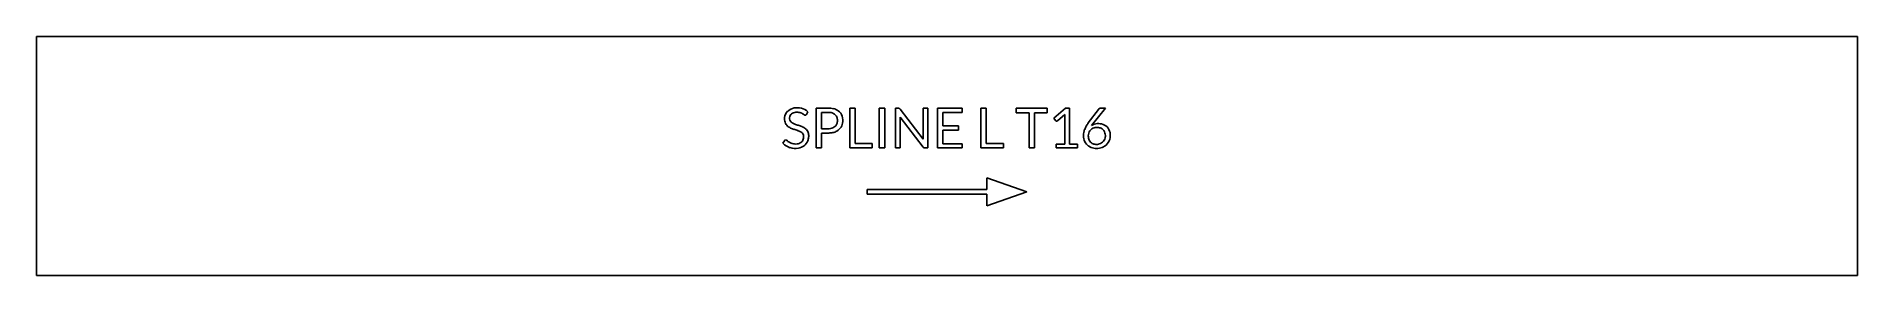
# Model space of a CAD drawing. Header units: millimetres. Extents: x 0 to 152, y 0 to 20.
import ezdxf

# ---------------------------------------------------------------- set-up
doc = ezdxf.new("R2010")
doc.units = ezdxf.units.MM
doc.layers.add('LABEL', color=7, linetype='Continuous')
doc.layers.add('OUTLINE', color=7, linetype='Continuous')

msp = doc.modelspace()

# ---------------------------------------------------------------- linework, layer by layer
at = {"layer": 'LABEL'}
for p, q in [((64.29, 13.48), (64.4, 13.69)), ((65.09, 10.67), (65.09, 14)), ((65.09, 14), (66.08, 14)), ((67.89, 10.67), (67.89, 14)), ((67.89, 14), (68.34, 14)), ((68.34, 14), (68.34, 11.05)), ((70.36, 10.67), (70.36, 14)), ((70.36, 14), (70.82, 14)), ((70.82, 14), (70.82, 10.67)), ((71.71, 10.67), (71.71, 14)), ((71.71, 14), (71.94, 14)), ((72.1, 13.92), (74.03, 11.41)), ((74.02, 11.64), (74.02, 14)), ((74.02, 14), (74.41, 14)), ((74.41, 14), (74.41, 10.67)), ((75.23, 10.67), (75.23, 14)), ((75.23, 14), (77.28, 14)), ((77.28, 14), (77.28, 13.63)), ((78.83, 10.67), (78.83, 14)), ((78.83, 14), (79.28, 14)), ((79.28, 14), (79.28, 11.05)), ((81.78, 13.62), (81.78, 14)), ((81.78, 14), (84.39, 14)), ((84.39, 14), (84.39, 13.62)), ((84.93, 13.15), (85.92, 14.01)), ((85.92, 14.01), (86.25, 14.01)), ((86.25, 14.01), (86.25, 10.98)), ((87.81, 12.76), (88.66, 13.9)), ((89.25, 14), (88.09, 12.54)), ((88.88, 14), (89.25, 14)), ((66.08, 13.64), (65.54, 13.64)), ((65.54, 13.64), (65.54, 12.27)), ((65.54, 12.27), (66.08, 12.27)), ((74.02, 10.75), (72.1, 13.26)), ((72.1, 13.26), (72.1, 13.04)), ((72.1, 13.04), (72.1, 10.67)), ((77.28, 13.63), (75.68, 13.63)), ((75.68, 13.63), (75.68, 12.53)), ((75.68, 12.53), (76.98, 12.53)), ((76.98, 12.17), (75.68, 12.17)), ((75.68, 12.17), (75.68, 11.03)), ((76.98, 12.53), (76.98, 12.17)), ((82.86, 13.62), (81.78, 13.62)), ((82.86, 10.67), (82.86, 13.62)), ((84.39, 13.62), (83.31, 13.62)), ((83.31, 13.62), (83.31, 10.67)), ((85.06, 12.97), (84.93, 13.15)), ((85.85, 13.46), (85.25, 12.95)), ((85.84, 13.26), (85.85, 13.46)), ((85.84, 10.98), (85.84, 13.26)), ((62.44, 11.28), (62.31, 11.06)), ((65.54, 10.67), (65.09, 10.67)), ((65.54, 11.91), (65.54, 10.67)), ((66.08, 11.91), (65.54, 11.91)), ((69.78, 10.67), (67.89, 10.67)), ((68.34, 11.05), (69.78, 11.05)), ((69.78, 11.05), (69.78, 10.67)), ((70.82, 10.67), (70.36, 10.67)), ((72.1, 10.67), (71.71, 10.67)), ((74.03, 11.41), (74.02, 11.64)), ((74.41, 10.67), (74.18, 10.67)), ((77.28, 10.67), (75.23, 10.67)), ((75.68, 11.03), (77.28, 11.03)), ((77.28, 11.03), (77.28, 10.67)), ((80.72, 10.67), (78.83, 10.67)), ((79.28, 11.05), (80.72, 11.05)), ((80.72, 11.05), (80.72, 10.67)), ((83.31, 10.67), (82.86, 10.67)), ((85.12, 10.98), (85.84, 10.98)), ((85.12, 10.67), (85.12, 10.98)), ((86.91, 10.67), (85.12, 10.67)), ((86.25, 10.98), (86.91, 10.98)), ((86.91, 10.98), (86.91, 10.67)), ((79.35, 8.17), (79.35, 7.2)), ((82.68, 7), (79.35, 8.17)), ((79.35, 7.2), (69.35, 7.2)), ((69.35, 7.2), (69.35, 6.8)), ((69.35, 6.8), (79.35, 6.8)), ((79.35, 5.83), (82.68, 7)), ((79.35, 6.8), (79.35, 5.83))]:
    msp.add_line(p, q, dxfattribs=at)
for centre, radius, start, end in [((63.32, 13.12), 0.869, 134.4741, 174.3653), ((63.43, 13.02), 1.01, 99.8786, 134.4741), ((63.5, 12.59), 1.45, 75.3616, 99.8786), ((63.57, 12.84), 1.19, 45.7848, 75.3616), ((66.08, 11.74), 2.26, 78.5687, 90), ((66.31, 12.87), 1.11, 55.4548, 78.5687), ((66.45, 13.07), 0.86, 17.026, 55.4548), ((71.94, 13.73), 0.27, 76.1473, 90), ((71.98, 13.87), 0.127, 47.0826, 76.1473), ((71.87, 13.76), 0.28, 41.7206, 47.0826), ((71.71, 13.62), 0.49, 38.6598, 41.7206), ((88.85, 13.75), 0.242, 116.481, 142.125), ((88.88, 13.7), 0.303, 95.8981, 116.481), ((88.88, 13.66), 0.335, 92.7988, 95.8981), ((88.88, 13.63), 0.371, 90, 92.7988), ((63.44, 13.11), 0.988, 174.3653, 197.0664), ((63.18, 13.03), 0.713, 197.0664, 228.145), ((63.34, 13.21), 0.952, 228.145, 246.6388), ((63.43, 13.14), 0.559, 163.1605, 184.0479), ((63.22, 13.12), 0.351, 184.0479, 216.7537), ((63.33, 13.17), 0.457, 117.1324, 163.1605), ((63.41, 13.26), 0.581, 216.7537, 242.2987), ((64.19, 15.18), 3.1, 246.6388, 252.3682), ((63.49, 12.86), 0.805, 90, 117.1324), ((63.89, 14.19), 1.63, 242.2987, 251.5651), ((205.63, 460.21), 470.06, 252.3682, 252.387), ((49.75, -28.24), 43.09, 71.1498, 71.5651), ((192.65, 419.3), 427.14, 252.387, 252.4076), ((63.49, 12.77), 0.893, 69.2731, 90), ((62.57, 9.31), 3.41, 65.908, 71.1498), ((63.41, 12.54), 1.14, 52.9269, 69.2731), ((63.56, 11.52), 0.993, 43.4757, 65.908), ((64.2, 13.59), 0.176, 232.9269, 265.213), ((64.19, 13.51), 0.0987, 265.213, 319.8208), ((64.12, 13.58), 0.198, 319.8208, 325.2208), ((64.05, 13.62), 0.281, 325.2208, 329.0362), ((63.79, 11.74), 0.679, 11.1262, 43.4757), ((66.08, 12.05), 1.6, 83.688, 90), ((66.08, 13.35), 1.08, 270, 292.4047), ((66.15, 12.68), 0.962, 73.2288, 83.688), ((66.24, 12.98), 0.644, 45.9637, 73.2288), ((66.26, 12.9), 0.596, 292.4047, 331.9421), ((66.29, 13.03), 0.573, 15.4693, 45.9637), ((66.31, 12.97), 1.02, 293.5926, 320.4443), ((66.17, 12.95), 0.699, 331.9421, 355.6259), ((66.03, 12.96), 0.837, 355.6259, 15.4693), ((66.37, 12.92), 0.948, 320.4443, 349.1725), ((66.11, 12.97), 1.21, 349.1725, 17.026), ((85.13, 13.02), 0.0929, 213.6901, 230.8638), ((85.17, 13.07), 0.15, 230.8638, 241.5571), ((85.16, 13.04), 0.124, 241.5571, 279.1971), ((85.15, 13.08), 0.161, 279.1971, 308.6598), ((88.79, 11.72), 1.39, 158.3852, 180.5169), ((89.19, 11.56), 1.81, 148.6636, 158.3852), ((90.44, 10.8), 3.28, 143.2807, 148.6636), ((88.5, 11.7), 0.687, 106.6351, 143.6267), ((88.65, 11.72), 0.99, 95.6733, 124.4608), ((88.54, 11.56), 0.836, 86.1348, 106.6351), ((88.66, 11.61), 1.1, 69.689, 95.6733), ((88.54, 11.63), 0.764, 63.7665, 86.1348), ((88.61, 11.78), 0.602, 24.1929, 63.7665), ((88.73, 11.8), 0.902, 35.9059, 69.689), ((88.66, 11.74), 0.992, 5.0403, 35.9059), ((63.31, 12), 1.37, 223.2851, 252.8927), ((62.58, 11.18), 0.171, 133.444, 143.9726), ((62.58, 11.18), 0.174, 123.1113, 133.444), ((62.54, 11.24), 0.102, 71.8882, 123.1113), ((62.5, 11.09), 0.254, 50.1944, 71.8882), ((63.54, 12.35), 1.38, 230.1944, 234.2394), ((64.31, 13.41), 2.7, 234.2394, 236.3099), ((63.38, 12.02), 1.02, 236.3099, 259.1263), ((63.35, 12.14), 1.51, 252.8927, 279.7588), ((63.37, 11.94), 0.939, 259.1263, 283.861), ((63.11, 10.78), 1.42, 61.8168, 72.4076), ((63.44, 11.64), 0.632, 283.861, 314.4754), ((63.42, 11.75), 1.11, 279.7588, 306.8898), ((63.52, 11.54), 0.563, 35.4069, 61.8168), ((63.5, 11.58), 0.55, 314.4754, 349.4127), ((63.68, 11.65), 0.368, 5.0183, 35.4069), ((63.32, 11.62), 0.729, 349.4127, 5.0183), ((63.52, 11.61), 0.939, 306.8898, 338.7998), ((63.33, 11.68), 1.14, 338.7998, 354.1697), ((63.44, 11.67), 1.03, 354.1697, 11.1262), ((66.08, 13.92), 2, 270, 279.4578), ((66.19, 13.26), 1.34, 279.4578, 293.5926), ((74.2, 10.89), 0.224, 218.2902, 242.1667), ((74.18, 10.86), 0.191, 242.1667, 270), ((88.61, 11.72), 1.2, 180.5169, 205.8768), ((88.39, 11.61), 0.958, 205.8768, 234.4006), ((88.51, 11.69), 0.7, 143.6267, 180), ((88.68, 11.69), 0.872, 180, 205.2456), ((88.46, 11.71), 1.07, 234.4006, 259.992), ((88.42, 11.57), 0.586, 205.2456, 242.1092), ((88.48, 11.69), 0.721, 242.1092, 266.1157), ((88.51, 12.02), 1.39, 259.992, 279.3569), ((88.49, 11.86), 0.89, 266.1157, 285.6682), ((88.55, 11.66), 0.681, 285.6682, 320.7637), ((88.55, 11.79), 1.16, 279.3569, 302.4831), ((88.53, 11.67), 0.701, 320.7637, 354.9378), ((88.41, 11.68), 0.83, 354.9378, 24.1929), ((88.63, 11.67), 1.01, 302.4831, 335.7935), ((88.49, 11.73), 1.16, 335.7935, 5.0403)]:
    msp.add_arc(centre, radius, start, end, dxfattribs=at)
at = {"layer": 'OUTLINE'}
for p, q in [((0, 0), (0, 20)), ((0, 20), (152.03, 20)), ((152.03, 20), (152.03, 0)), ((152.03, 0), (0, 0))]:
    msp.add_line(p, q, dxfattribs=at)

doc.saveas('drawing.dxf')
